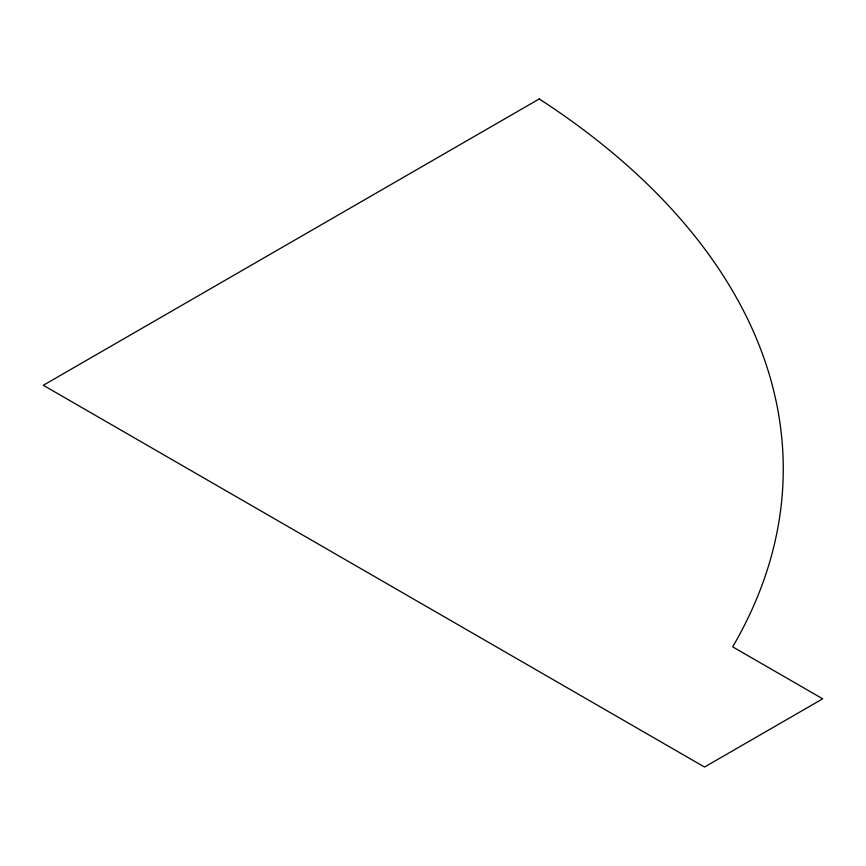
<?xml version="1.0" encoding="UTF-8"?>
<svg xmlns="http://www.w3.org/2000/svg" width="866" height="866" viewBox="0 0 866 866"><rect width="100%" height="100%" fill="white"/><g stroke="black" fill="none" stroke-linecap="round" stroke-linejoin="round"><path stroke-width="1.3" d="M539.237 98.951L43.3 385.283L704.534 767.049L822.7 698.819L732.668 646.848A963.566 556.308 0 0 0 539.237 98.951"/></g></svg>
